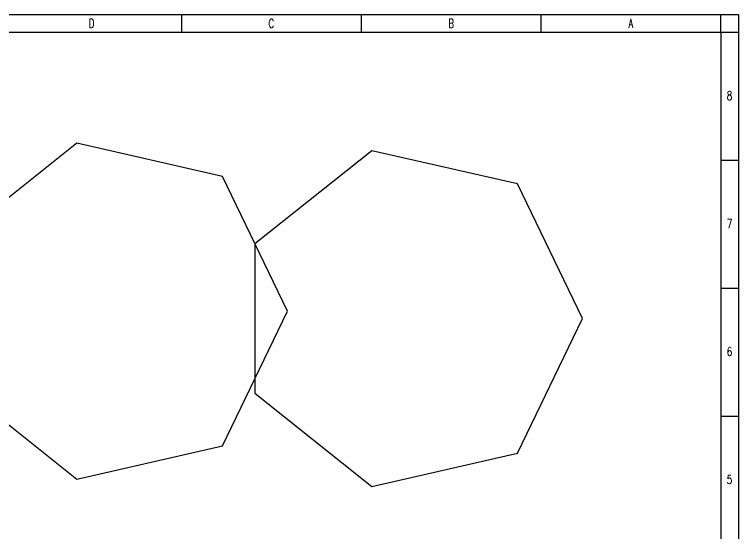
# Model space of a CAD drawing. Extents: x 207383 to 323108, y -93974 to -64274.
# Drawn here: x 229141 to 249433, y -78827 to -64274 of the extents above; entities that cross this region are included whole.
import ezdxf
from ezdxf.enums import TextEntityAlignment as Align

# ---------------------------------------------------------------- set-up
doc = ezdxf.new("R2010")
doc.units = 0
doc.layers.get('0').update_dxf_attribs({"linetype": 'CONTINUOUS'})
doc.layers.add('DIM', color=3, linetype='CONTINUOUS')
doc.styles.add('HZ', font='TXT.shx', dxfattribs={"width": 0.7, "bigfont": 'hz.shx'})

# ---------------------------------------------------------------- blocks, each defined once
blk = doc.blocks.new('tk')
at = {"color": 4}
for p, q in [((677531, -69999), (719581, -69999)), ((703968, -69999), (703968, -70499)), ((709006, -69999), (709006, -70499)), ((714043, -69999), (714043, -70499)), ((719081, -70499), (719081, -69999)), ((719581, -69999), (719581, -99699)), ((678781, -70499), (719081, -70499)), ((719081, -70499), (719081, -99199)), ((719081, -70499), (719581, -70499)), ((719081, -74086), (719581, -74086)), ((719081, -77674), (719581, -77674)), ((719081, -81261), (719581, -81261))]:
    blk.add_line(p, q, dxfattribs=at)
at = {"color": 4, "style": 'HZ', "width": 0.7}
for s, p in [('D', (701450, -70374)), ('C', (706487, -70374)), ('B', (711525, -70374)), ('A', (716562, -70374)), ('8', (719329, -72398)), ('7', (719329, -75986)), ('6', (719329, -79573)), ('5', (719329, -83161))]:
    blk.add_text(s, height=250, dxfattribs=at).set_placement(p, align=Align.CENTER)

msp = doc.modelspace()

# ---------------------------------------------------------------- linework, layer by layer
for points in [[(207383, -64274), (249433, -64274), (249433, -93974), (207383, -93974)], [(236788, -72592), (234971, -68818), (230887, -67886), (227612, -70497), (227612, -74686), (230887, -77298), (234971, -76366)], [(245056, -72799), (243239, -69025), (239155, -68093), (235879, -70705), (235879, -74894), (239155, -77506), (243239, -76573)]]:
    msp.add_lwpolyline(points, close=True)

# ---------------------------------------------------------------- block references
at = {"layer": 'DIM'}
msp.add_blockref('tk', (-470148, 5725), dxfattribs=at)

doc.saveas('drawing.dxf')
